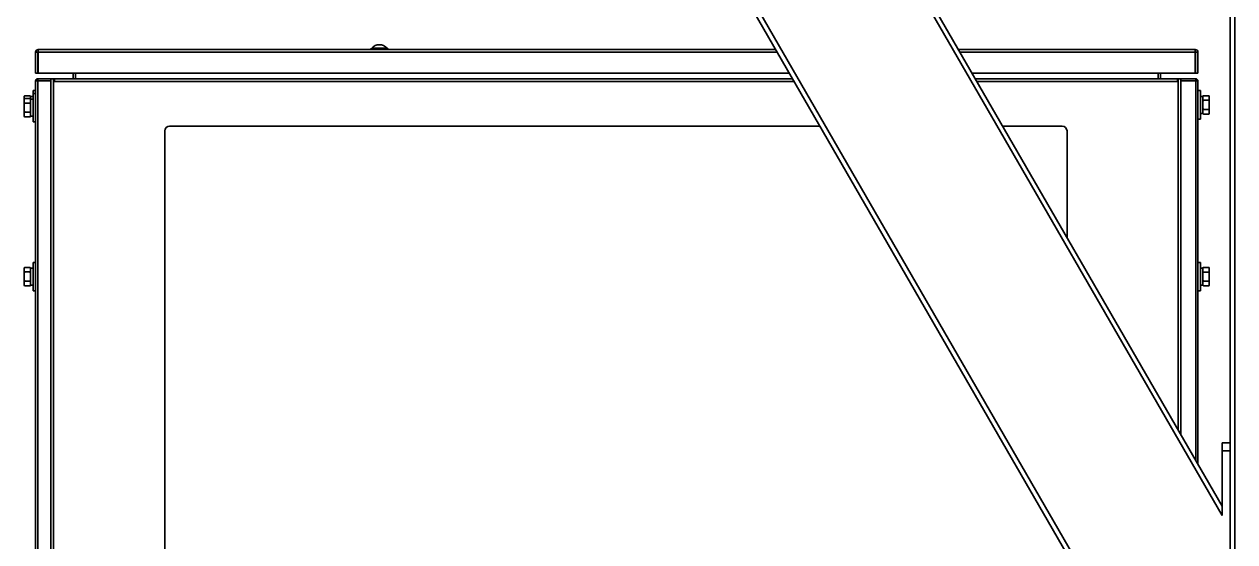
# Model space of a CAD drawing. Header units: millimetres. Extents: x 32496 to 166256, y 3504 to 23939.
# Drawn here: x 75300 to 76065, y 14126 to 14453 of the extents above; entities that cross this region are included whole.
import ezdxf

# ---------------------------------------------------------------- set-up
doc = ezdxf.new("R2010")
doc.units = ezdxf.units.MM
doc.layers.get('0').update_dxf_attribs({"lineweight": 35})

# ---------------------------------------------------------------- blocks, each defined once
blk = doc.blocks.new('8-1250')
at = {"linetype": 'Continuous'}
for p, q in [((3015.87, -32152.29), (3015.87, -32783.31)), ((3018.87, -32152.29), (3018.87, -34671.29)), ((3010.87, -33023.31), (2510.87, -32157.29)), ((3010.87, -33017.31), (2514.34, -32157.29)), ((3010.87, -32829.31), (2622.88, -32157.29)), ((3010.87, -32823.31), (2626.34, -32157.29)), ((2262.67, -32536.49), (2261.17, -32536.49)), ((2261.17, -32536.49), (2261.17, -32549.79)), ((2262.67, -32536.49), (2262.67, -32549.79)), ((2262.87, -32534.79), (2728.82, -32534.79)), ((2262.87, -32549.79), (2262.87, -32534.79)), ((2729.8, -32536.49), (2262.87, -32536.49)), ((2475.89, -32533.96), (2473.53, -32533.96)), ((2480.85, -32533.96), (2475.89, -32533.96)), ((2483.21, -32533.96), (2480.85, -32533.96)), ((2483.22, -32533.96), (2483.21, -32533.96)), ((2844.29, -32534.79), (2993.87, -32534.79)), ((2993.87, -32536.49), (2845.27, -32536.49)), ((2993.87, -32549.79), (2993.87, -32534.79)), ((2994.07, -32536.49), (2995.57, -32536.49)), ((2994.07, -32549.79), (2994.07, -32536.49)), ((2995.57, -32549.79), (2995.57, -32536.49)), ((2262.67, -32549.79), (2261.17, -32549.79)), ((2270.87, -32553.29), (2262.57, -32553.29)), ((2262.57, -32554.49), (2262.57, -32553.29)), ((2737.48, -32549.79), (2262.87, -32549.79)), ((2270.87, -32553.29), (2739.5, -32553.29)), ((2270.87, -34566.29), (2270.87, -32553.29)), ((2272.57, -32553.29), (2272.57, -34566.29)), ((2273.07, -32553.29), (2273.07, -32554.99)), ((2284.87, -32553.29), (2284.87, -32549.79)), ((2286.37, -32549.79), (2286.37, -32553.29)), ((2993.87, -32549.79), (2852.95, -32549.79)), ((2854.97, -32553.29), (2984.87, -32553.29)), ((2970.37, -32553.29), (2970.37, -32549.79)), ((2971.87, -32549.79), (2971.87, -32553.29)), ((2982.67, -32553.29), (2982.67, -32554.99)), ((2983.17, -32775.34), (2983.17, -32553.29)), ((2994.17, -32553.29), (2984.87, -32553.29)), ((2984.87, -32553.29), (2984.87, -32778.28)), ((2994.07, -32549.79), (2995.57, -32549.79)), ((2994.17, -32554.49), (2994.17, -32553.29)), ((2261.17, -32560.79), (2259.57, -32560.79)), ((2259.57, -32560.79), (2259.57, -32562.54)), ((2261.17, -32554.69), (2270.87, -32554.69)), ((2261.17, -32675.64), (2261.17, -32554.69)), ((2270.87, -32554.49), (2262.57, -32554.49)), ((2262.57, -32554.69), (2262.57, -33566.79)), ((2740.48, -32554.99), (2273.07, -32554.99)), ((2982.67, -32554.99), (2855.95, -32554.99)), ((2994.17, -32554.49), (2984.87, -32554.49)), ((2984.87, -32554.69), (2995.57, -32554.69)), ((2994.17, -32794.39), (2994.17, -32554.69)), ((2995.57, -32554.69), (2995.57, -32675.66)), ((2995.57, -32560.79), (2997.17, -32560.79)), ((2997.17, -32578.79), (2997.17, -32560.79)), ((2253.97, -32564.32), (2254.24, -32564.04)), ((2253.97, -32564.32), (2253.97, -32566.07)), ((2253.97, -32566.07), (2254.24, -32565.79)), ((2253.97, -32577.01), (2253.97, -32566.07)), ((2254.27, -32564.02), (2254.24, -32564.04)), ((2254.27, -32565.77), (2254.24, -32565.79)), ((2257.67, -32564.02), (2254.27, -32564.02)), ((2257.67, -32565.77), (2254.27, -32565.77)), ((2257.67, -32568.61), (2254.27, -32568.61)), ((2257.67, -32564.02), (2257.7, -32564.04)), ((2257.67, -32565.77), (2257.7, -32565.79)), ((2257.97, -32564.32), (2257.7, -32564.04)), ((2257.97, -32566.07), (2257.7, -32565.79)), ((2257.97, -32566.09), (2257.97, -32564.32)), ((2259.57, -32564.44), (2257.97, -32564.44)), ((2257.97, -32577.01), (2257.97, -32566.07)), ((2259.57, -32566.19), (2257.97, -32566.19)), ((2261.17, -32562.54), (2259.57, -32562.54)), ((2259.57, -32562.54), (2259.57, -32580.54)), ((2997.17, -32564.44), (2998.77, -32564.44)), ((2998.77, -32564.32), (2999.07, -32564.02)), ((2998.77, -32575.26), (2998.77, -32564.32)), ((2999.07, -32564.02), (3002.47, -32564.02)), ((2999.07, -32566.9), (3002.47, -32566.9)), ((3002.77, -32564.32), (3002.47, -32564.02)), ((3002.77, -32575.26), (3002.77, -32564.32)), ((2253.97, -32577.01), (2254.24, -32577.28)), ((2257.67, -32574.38), (2254.27, -32574.38)), ((2257.97, -32577.01), (2257.7, -32577.28)), ((2259.57, -32576.89), (2257.97, -32576.89)), ((2997.17, -32575.14), (2998.77, -32575.14)), ((2998.77, -32575.26), (2999.07, -32575.56)), ((2999.07, -32572.68), (3002.47, -32572.68)), ((2999.07, -32575.56), (3002.47, -32575.56)), ((3002.77, -32575.26), (3002.47, -32575.56)), ((2257.67, -32577.31), (2254.27, -32577.31)), ((2261.17, -32580.54), (2259.57, -32580.54)), ((2345.87, -32583.29), (2756.82, -32583.29)), ((2872.29, -32583.29), (2909.87, -32583.29)), ((2995.57, -32578.79), (2997.17, -32578.79)), ((2342.87, -33054.29), (2342.87, -32586.29)), ((2912.87, -32586.29), (2912.87, -32653.57)), ((2253.97, -32672.82), (2254.24, -32672.54)), ((2253.97, -32683.76), (2253.97, -32672.82)), ((2254.27, -32672.52), (2254.24, -32672.54)), ((2257.67, -32672.52), (2254.27, -32672.52)), ((2257.67, -32675.36), (2254.27, -32675.36)), ((2257.67, -32672.52), (2257.7, -32672.54)), ((2257.97, -32672.82), (2257.7, -32672.54)), ((2257.97, -32683.76), (2257.97, -32672.82)), ((2259.57, -32672.94), (2257.97, -32672.94)), ((2261.17, -32669.29), (2259.57, -32669.29)), ((2259.57, -32669.29), (2259.57, -32687.29)), ((2261.17, -32680.91), (2261.17, -32675.64)), ((2995.57, -32669.29), (2997.17, -32669.29)), ((2995.57, -32675.66), (2995.57, -32680.92)), ((2997.17, -32687.29), (2997.17, -32669.29)), ((2997.17, -32672.94), (2998.77, -32672.94)), ((2998.77, -32672.82), (2999.07, -32672.52)), ((2998.77, -32683.76), (2998.77, -32672.82)), ((2999.07, -32672.52), (3002.47, -32672.52)), ((2999.07, -32675.4), (3002.47, -32675.4)), ((3002.77, -32672.82), (3002.47, -32672.52)), ((3002.77, -32683.76), (3002.77, -32672.82)), ((2253.97, -32683.76), (2254.24, -32684.03)), ((2257.67, -32681.13), (2254.27, -32681.13)), ((2257.67, -32684.06), (2254.27, -32684.06)), ((2257.97, -32683.76), (2257.7, -32684.03)), ((2259.57, -32683.64), (2257.97, -32683.64)), ((2261.17, -32925.64), (2261.17, -32680.91)), ((2995.57, -32680.92), (2995.57, -32796.81)), ((2997.17, -32683.64), (2998.77, -32683.64)), ((2998.77, -32683.76), (2999.07, -32684.06)), ((2999.07, -32681.18), (3002.47, -32681.18)), ((2999.07, -32684.06), (3002.47, -32684.06)), ((3002.77, -32683.76), (3002.47, -32684.06)), ((2261.17, -32687.29), (2259.57, -32687.29)), ((2995.57, -32687.29), (2997.17, -32687.29)), ((3015.87, -32783.31), (3010.87, -32783.31)), ((3010.87, -32829.31), (3010.87, -32783.31)), ((3015.87, -32783.31), (3015.87, -33063.31)), ((3015.87, -32788.31), (3010.87, -32788.31))]:
    blk.add_line(p, q, dxfattribs=at)
for centre, radius, start, end in [((2262.87, -32536.49), 1.7, 90, 180), ((2262.87, -32536.49), 0.2, 90, 180), ((2471.66, -32532.29), 2.5, 270, 318.18969), ((2478.37, -32538.29), 6.5, 41.81031, 138.18969), ((2485.08, -32532.29), 2.5, 221.81031, 270), ((2993.87, -32536.49), 1.7, 0, 90), ((2993.87, -32536.49), 0.2, 0, 90), ((2262.57, -32554.69), 1.4, 90, 180), ((2994.17, -32554.69), 1.4, 0, 90), ((2262.57, -32554.69), 0.2, 90, 180), ((2994.17, -32554.69), 0.2, 0, 90), ((3000.01, -32566.59), 3.56, 39.13645, 39.50132), ((2256.79, -32574.72), 3.61, 218.71028, 219.13391), ((2255.16, -32574.72), 3.61, 320.8641, 321.28972), ((3001.53, -32572.99), 3.56, 219.13644, 219.50078), ((2258.11, -32573.53), 5.39, 224.12457, 224.56524), ((2253.84, -32573.53), 5.38, 315.43477, 315.87545), ((2345.87, -32586.29), 3, 90, 180), ((2909.87, -32586.29), 3, 0, 90), ((3000.01, -32675.09), 3.56, 39.13645, 39.50132), ((2256.79, -32681.47), 3.61, 218.71028, 219.13391), ((2258.11, -32680.28), 5.39, 224.12457, 224.56524), ((2253.84, -32680.28), 5.38, 315.43477, 315.87545), ((2255.16, -32681.47), 3.61, 320.8641, 321.28972), ((3001.53, -32681.49), 3.56, 219.13644, 219.50078)]:
    blk.add_arc(centre, radius, start, end, dxfattribs=at)
for points, knots in [([(2254.24, -32564.04), (2254.22, -32564.07), (2254.13, -32564.16), (2254.04, -32564.26), (2253.97, -32564.34)], [0, 0, 0, 0, 0.255063, 1, 1, 1, 1]), ([(2254.24, -32565.79), (2254.22, -32565.82), (2254.13, -32565.91), (2254.04, -32566.01), (2253.97, -32566.09)], [0, 0, 0, 0, 0.255063, 1, 1, 1, 1]), ([(2253.97, -32568.28), (2254, -32568.31), (2254.09, -32568.42), (2254.19, -32568.53), (2254.27, -32568.61)], [0, 0, 0, 0, 0.244408, 1, 1, 1, 1]), ([(2257.97, -32568.28), (2257.95, -32568.31), (2257.85, -32568.42), (2257.75, -32568.53), (2257.67, -32568.61)], [0, 0, 0, 0, 0.244408, 1, 1, 1, 1]), ([(2257.7, -32564.04), (2257.73, -32564.07), (2257.82, -32564.16), (2257.91, -32564.26), (2257.97, -32564.34)], [0, 0, 0, 0, 0.255062, 1, 1, 1, 1]), ([(2257.7, -32565.79), (2257.73, -32565.82), (2257.82, -32565.91), (2257.91, -32566.01), (2257.97, -32566.09)], [0, 0, 0, 0, 0.255062, 1, 1, 1, 1]), ([(2998.77, -32564.35), (2998.8, -32564.32), (2998.89, -32564.2), (2998.99, -32564.09), (2999.07, -32564.02)], [0, 0, 0, 0, 0.244558, 1, 1, 1, 1]), ([(2999.07, -32566.9), (2999.05, -32566.88), (2998.94, -32566.77), (2998.84, -32566.66), (2998.77, -32566.57)], [0, 0, 0, 0, 0.255352, 1, 1, 1, 1]), ([(3002.76, -32564.33), (3002.74, -32564.3), (3002.64, -32564.19), (3002.55, -32564.09), (3002.47, -32564.02)], [0, 0, 0, 0, 0.244878, 1, 1, 1, 1]), ([(3002.47, -32566.9), (3002.5, -32566.88), (3002.6, -32566.77), (3002.7, -32566.66), (3002.77, -32566.57)], [0, 0, 0, 0, 0.255353, 1, 1, 1, 1]), ([(2254.27, -32574.38), (2254.25, -32574.41), (2254.14, -32574.52), (2254.04, -32574.63), (2253.97, -32574.72)], [0, 0, 0, 0, 0.255212, 1, 1, 1, 1]), ([(2253.99, -32577), (2254.01, -32577.02), (2254.09, -32577.12), (2254.18, -32577.21), (2254.24, -32577.28)], [0, 0, 0, 0, 0.245496, 1, 1, 1, 1]), ([(2257.67, -32574.38), (2257.7, -32574.41), (2257.8, -32574.52), (2257.9, -32574.63), (2257.97, -32574.72)], [0, 0, 0, 0, 0.255211, 1, 1, 1, 1]), ([(2257.96, -32577), (2257.94, -32577.02), (2257.85, -32577.12), (2257.77, -32577.21), (2257.7, -32577.28)], [0, 0, 0, 0, 0.245497, 1, 1, 1, 1]), ([(2998.77, -32573.01), (2998.8, -32572.98), (2998.89, -32572.86), (2998.99, -32572.76), (2999.07, -32572.68)], [0, 0, 0, 0, 0.244558, 1, 1, 1, 1]), ([(2999.07, -32575.56), (2999.05, -32575.54), (2998.95, -32575.44), (2998.85, -32575.33), (2998.79, -32575.25)], [0, 0, 0, 0, 0.255041, 1, 1, 1, 1]), ([(3002.77, -32573.01), (3002.75, -32572.98), (3002.65, -32572.86), (3002.55, -32572.76), (3002.47, -32572.68)], [0, 0, 0, 0, 0.244558, 1, 1, 1, 1]), ([(3002.47, -32575.56), (3002.5, -32575.54), (3002.6, -32575.43), (3002.7, -32575.32), (3002.77, -32575.23)], [0, 0, 0, 0, 0.255353, 1, 1, 1, 1]), ([(2254.24, -32672.54), (2254.22, -32672.57), (2254.13, -32672.66), (2254.04, -32672.76), (2253.97, -32672.84)], [0, 0, 0, 0, 0.255063, 1, 1, 1, 1]), ([(2253.97, -32675.03), (2254, -32675.06), (2254.09, -32675.17), (2254.19, -32675.28), (2254.27, -32675.36)], [0, 0, 0, 0, 0.244408, 1, 1, 1, 1]), ([(2257.97, -32675.03), (2257.95, -32675.06), (2257.85, -32675.17), (2257.75, -32675.28), (2257.67, -32675.36)], [0, 0, 0, 0, 0.244408, 1, 1, 1, 1]), ([(2257.7, -32672.54), (2257.73, -32672.57), (2257.82, -32672.66), (2257.91, -32672.76), (2257.97, -32672.84)], [0, 0, 0, 0, 0.255062, 1, 1, 1, 1]), ([(2998.77, -32672.85), (2998.8, -32672.82), (2998.89, -32672.7), (2998.99, -32672.59), (2999.07, -32672.52)], [0, 0, 0, 0, 0.244558, 1, 1, 1, 1]), ([(2999.07, -32675.4), (2999.05, -32675.38), (2998.94, -32675.27), (2998.84, -32675.16), (2998.77, -32675.07)], [0, 0, 0, 0, 0.255352, 1, 1, 1, 1]), ([(3002.76, -32672.83), (3002.74, -32672.8), (3002.64, -32672.69), (3002.55, -32672.59), (3002.47, -32672.52)], [0, 0, 0, 0, 0.244878, 1, 1, 1, 1]), ([(3002.47, -32675.4), (3002.5, -32675.38), (3002.6, -32675.27), (3002.7, -32675.16), (3002.77, -32675.07)], [0, 0, 0, 0, 0.255353, 1, 1, 1, 1]), ([(2254.27, -32681.13), (2254.25, -32681.16), (2254.14, -32681.27), (2254.04, -32681.38), (2253.97, -32681.47)], [0, 0, 0, 0, 0.255212, 1, 1, 1, 1]), ([(2253.99, -32683.75), (2254.01, -32683.77), (2254.09, -32683.87), (2254.18, -32683.96), (2254.24, -32684.03)], [0, 0, 0, 0, 0.245496, 1, 1, 1, 1]), ([(2257.67, -32681.13), (2257.7, -32681.16), (2257.8, -32681.27), (2257.9, -32681.38), (2257.97, -32681.47)], [0, 0, 0, 0, 0.255211, 1, 1, 1, 1]), ([(2257.96, -32683.75), (2257.94, -32683.77), (2257.85, -32683.87), (2257.77, -32683.96), (2257.7, -32684.03)], [0, 0, 0, 0, 0.245497, 1, 1, 1, 1]), ([(2998.77, -32681.51), (2998.8, -32681.48), (2998.89, -32681.36), (2998.99, -32681.26), (2999.07, -32681.18)], [0, 0, 0, 0, 0.244558, 1, 1, 1, 1]), ([(2999.07, -32684.06), (2999.05, -32684.04), (2998.95, -32683.94), (2998.85, -32683.83), (2998.79, -32683.75)], [0, 0, 0, 0, 0.255041, 1, 1, 1, 1]), ([(3002.77, -32681.51), (3002.75, -32681.48), (3002.65, -32681.36), (3002.55, -32681.26), (3002.47, -32681.18)], [0, 0, 0, 0, 0.244558, 1, 1, 1, 1]), ([(3002.47, -32684.06), (3002.5, -32684.04), (3002.6, -32683.93), (3002.7, -32683.82), (3002.77, -32683.73)], [0, 0, 0, 0, 0.255353, 1, 1, 1, 1])]:
    blk.add_open_spline(points, degree=3, knots=knots, dxfattribs=at)
for points in [[(2254.27, -32568.61), (2254.16, -32568.82), (2254.06, -32569.04), (2253.97, -32569.27)], [(2257.67, -32568.61), (2257.78, -32568.82), (2257.88, -32569.04), (2257.97, -32569.27)], [(2998.77, -32567.56), (2998.86, -32567.34), (2998.96, -32567.12), (2999.07, -32566.9)], [(3002.77, -32567.56), (3002.68, -32567.34), (3002.58, -32567.12), (3002.47, -32566.9)], [(2253.97, -32573.72), (2254.06, -32573.95), (2254.16, -32574.17), (2254.27, -32574.38)], [(2257.97, -32573.72), (2257.88, -32573.95), (2257.78, -32574.17), (2257.67, -32574.38)], [(2999.07, -32572.68), (2998.96, -32572.46), (2998.86, -32572.24), (2998.77, -32572.02)], [(3002.47, -32572.68), (3002.58, -32572.46), (3002.68, -32572.24), (3002.77, -32572.02)], [(2254.27, -32675.36), (2254.16, -32675.57), (2254.06, -32675.79), (2253.97, -32676.02)], [(2257.67, -32675.36), (2257.78, -32675.57), (2257.88, -32675.79), (2257.97, -32676.02)], [(2998.77, -32676.06), (2998.86, -32675.84), (2998.96, -32675.62), (2999.07, -32675.4)], [(3002.77, -32676.06), (3002.68, -32675.84), (3002.58, -32675.62), (3002.47, -32675.4)], [(2253.97, -32680.47), (2254.06, -32680.7), (2254.16, -32680.92), (2254.27, -32681.13)], [(2257.97, -32680.47), (2257.88, -32680.7), (2257.78, -32680.92), (2257.67, -32681.13)], [(2999.07, -32681.18), (2998.96, -32680.96), (2998.86, -32680.74), (2998.77, -32680.52)], [(3002.47, -32681.18), (3002.58, -32680.96), (3002.68, -32680.74), (3002.77, -32680.52)]]:
    blk.add_open_spline(points, degree=3, dxfattribs=at)

msp = doc.modelspace()

# ---------------------------------------------------------------- block references
at = {"color": 6}
msp.add_blockref('8-1250', (73046.131, 46971.457), dxfattribs=at)

doc.saveas('drawing.dxf')
